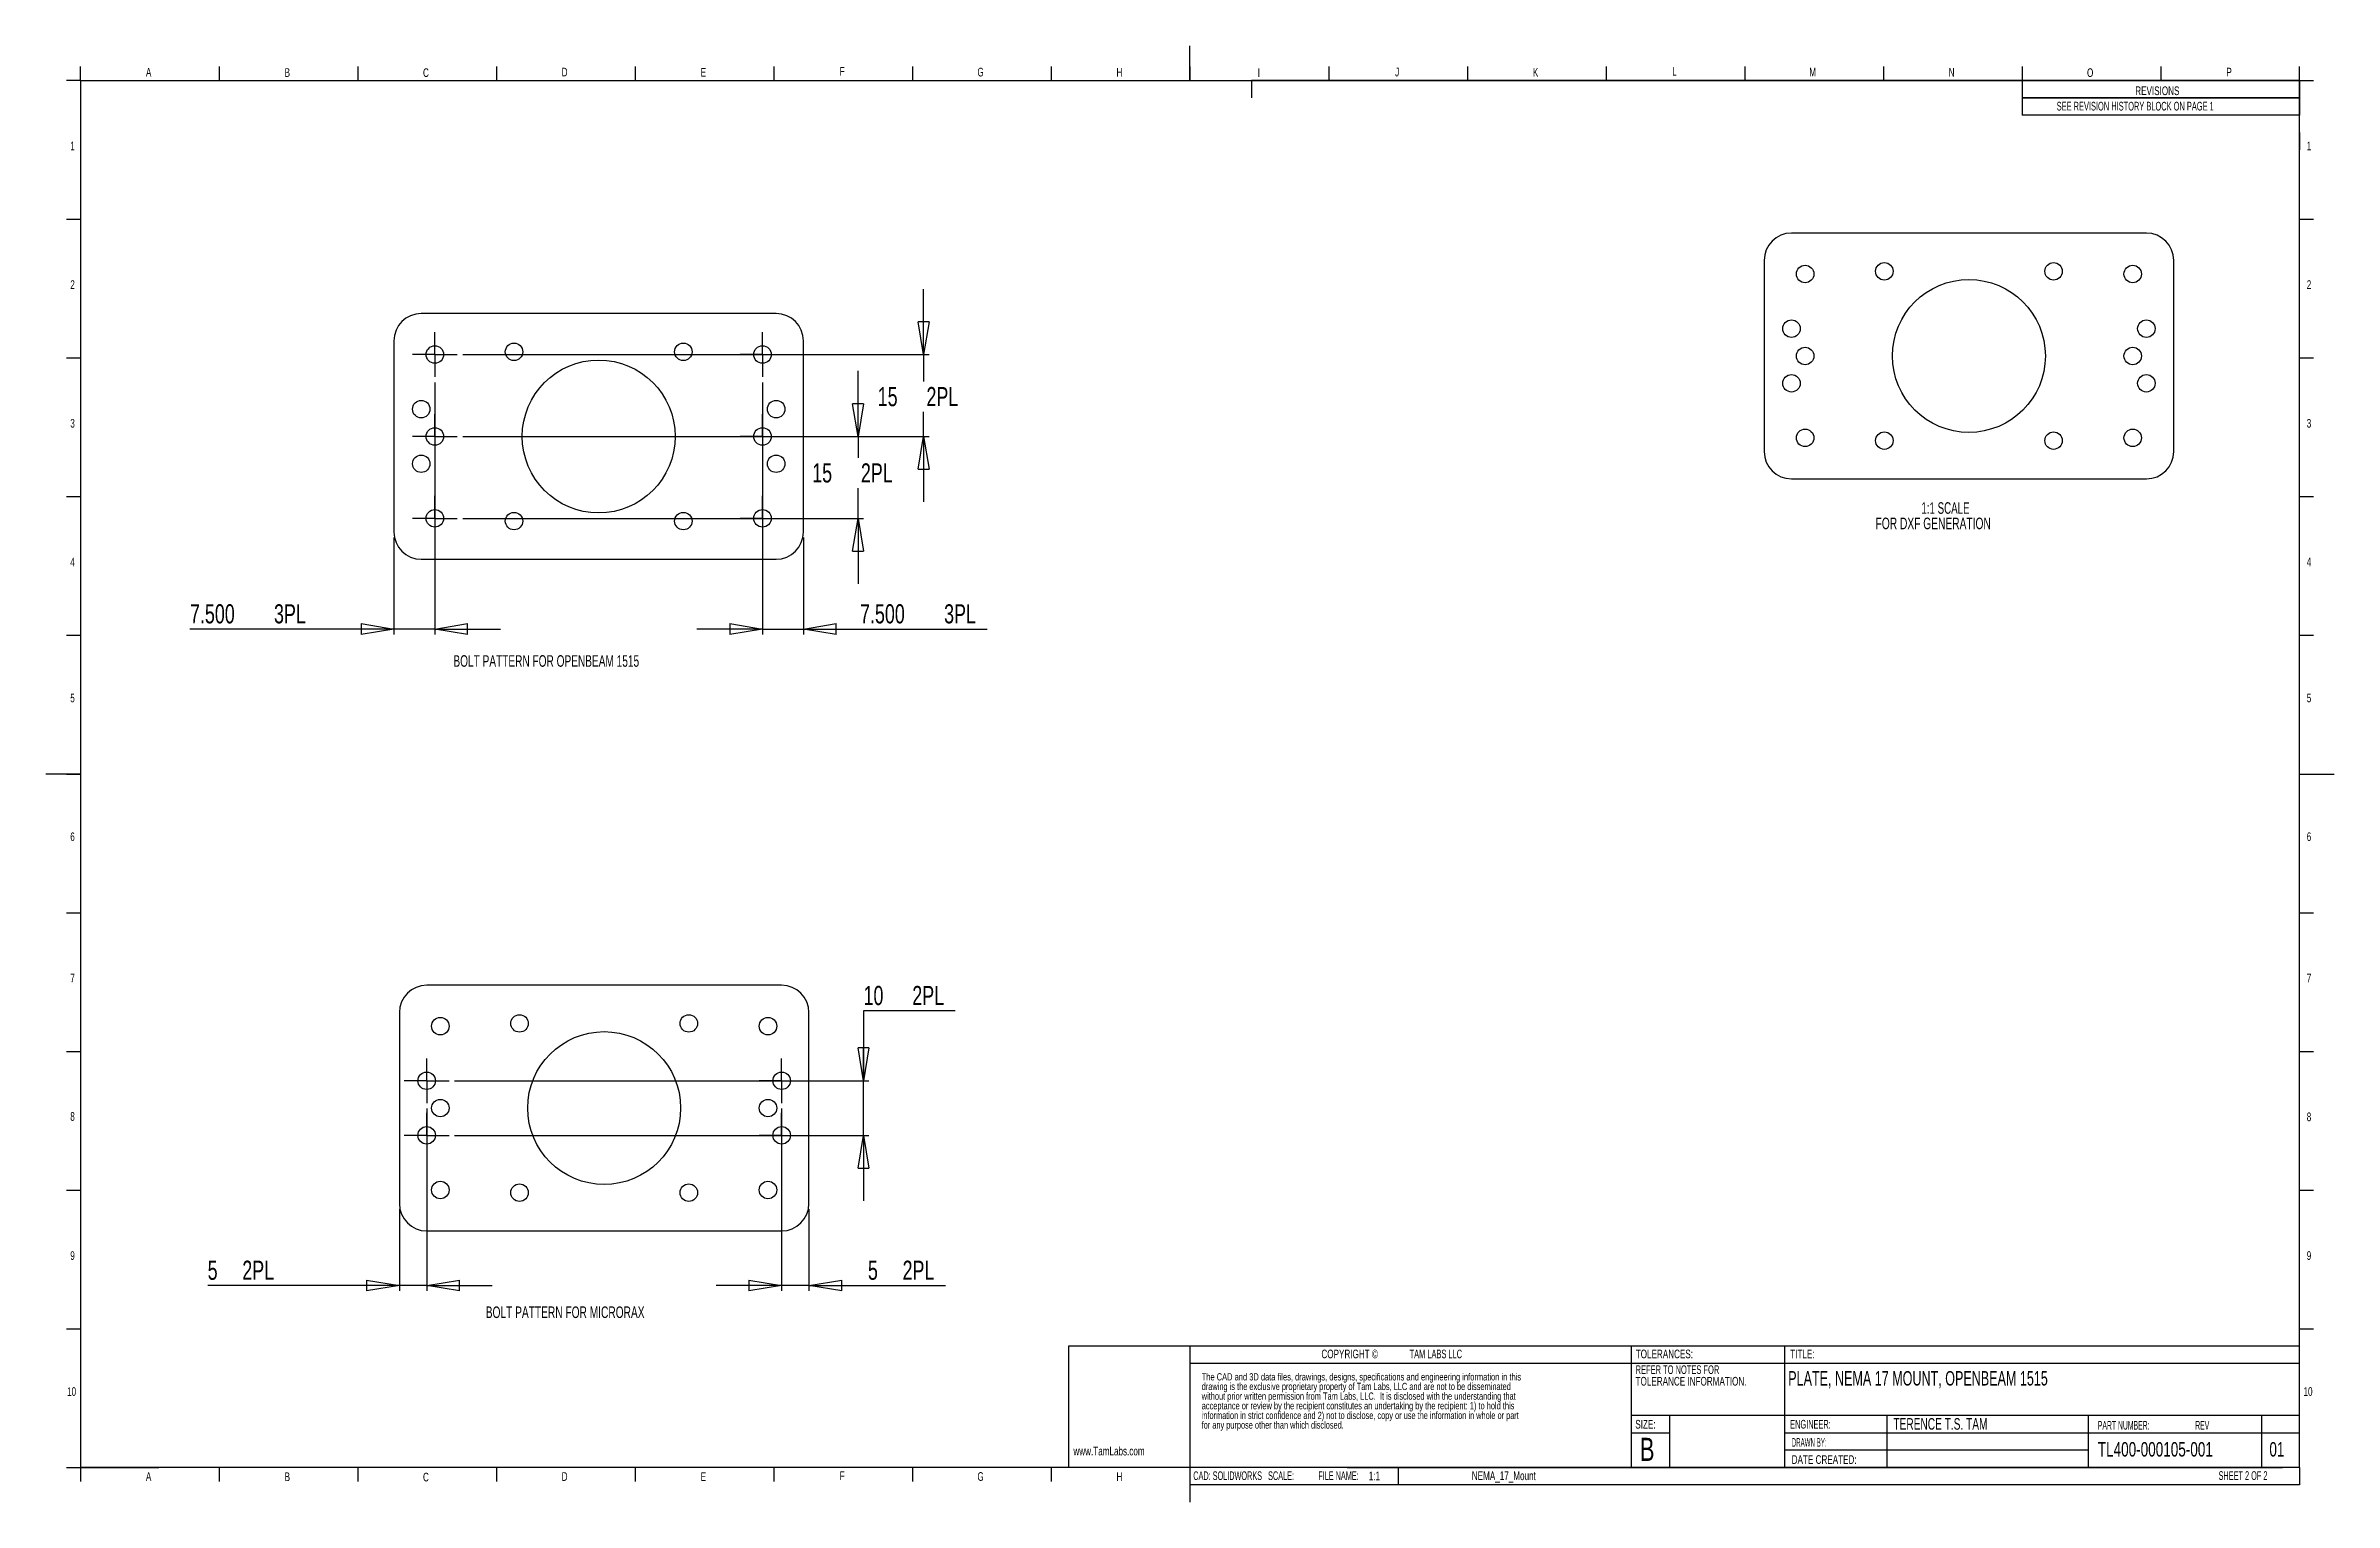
# Model space of a CAD drawing. Extents: x 6 to 425, y 6 to 273.
import ezdxf
from ezdxf.enums import TextEntityAlignment as Align

# ---------------------------------------------------------------- set-up
doc = ezdxf.new("R2010")
doc.units = 0
doc.layers.get('0').update_dxf_attribs({"linetype": 'CONTINUOUS'})
doc.dimstyles.new('SLDDIMSTYLE0', dxfattribs={"dimtxt": 3.5, "dimasz": 6, "dimexe": 0, "dimexo": 0.0625, "dimgap": 0.875, "dimtad": 0, "dimtih": 1, "dimtoh": 1, "dimrnd": 1e-09, "dimzin": 4, "dimblk1": 'CLOSED', "dimblk2": 'CLOSED', "dimsah": 1, "dimcen": 0.09, "dimazin": 3, "dimtfac": 1, "dimtmove": 0, "dimatfit": 3})
doc.dimstyles.new('SLDDIMSTYLE1', dxfattribs={"dimtxt": 3.5, "dimasz": 6, "dimexe": 0, "dimexo": 0.0625, "dimgap": 0.875, "dimtad": 0, "dimtih": 1, "dimtoh": 1, "dimrnd": 1e-09, "dimzin": 12, "dimblk1": 'CLOSED', "dimblk2": 'CLOSED', "dimsah": 1, "dimcen": 0.09, "dimazin": 3, "dimtfac": 1, "dimtmove": 0, "dimatfit": 3})
doc.dimstyles.new('SLDDIMSTYLE2', dxfattribs={"dimtxt": 3.5, "dimasz": 6, "dimexe": 0, "dimexo": 0.0625, "dimgap": 0.875, "dimtad": 1, "dimrnd": 1e-09, "dimzin": 12, "dimblk1": 'CLOSED', "dimblk2": 'CLOSED', "dimsah": 1, "dimcen": 0.09, "dimazin": 3, "dimtfac": 1, "dimtmove": 0, "dimatfit": 3})

# ---------------------------------------------------------------- blocks, each defined once
blk = doc.blocks.new('SW_NOTE_0')
at = {"color": 0, "linetype": 'CONTINUOUS'}
for s, width, p in [('REFER TO NOTES FOR ', 0.626316, (0, 0)), ('TOLERANCE INFORMATION.', 0.7, (0, -2.12))]:
    blk.add_text(s, height=1.5875, dxfattribs=dict(at, width=width)).set_placement(p, align=Align.BOTTOM_LEFT)
blk = doc.blocks.new('SW_NOTE_1')
at = {"color": 0, "linetype": 'CONTINUOUS'}
for s, height, width, p in [('REVISIONS', 1.587, 0.7, (0, 0)), ('SEE REVISION HISTORY BLOCK ON PAGE 1', 1.5875, 0.641667, (-14.39, -2.82))]:
    blk.add_text(s, height=height, dxfattribs=dict(at, width=width)).set_placement(p, align=Align.BOTTOM_LEFT)
blk = doc.blocks.new('SW_NOTE_2')
at = {"color": 0, "linetype": 'CONTINUOUS'}
for s, width, p in [('COPYRIGHT ©', 0.7, (0, 0)), ('TAM LABS LLC', 0.641667, (16.15, 0))]:
    blk.add_text(s, height=1.5875, dxfattribs=dict(at, width=width)).set_placement(p, align=Align.BOTTOM_LEFT)
blk = doc.blocks.new('SW_NOTE_3')
at = {"color": 0, "linetype": 'CONTINUOUS'}
for s, height, width, p in [('The CAD and 3D data files, drawings, designs, specifications and engineering information in this ', 1.3229, 0.649485, (0, 0)), ('drawing is the exclusive proprietary property of Tam Labs, LLC and are not to be disseminated ', 1.3229, 0.640426, (0, -1.76)), ('without prior written permission from Tam Labs, LLC.  It is disclosed with the understanding that ', 1.3229, 0.642857, (0, -3.53)), ('acceptance or review by the recipient constitutes an undertaking by the recipient: 1) to hold this ', 1.3229, 0.643434, (0, -5.29)), ('for any purpose other than which disclosed.  ', 1.3229, 0.637778, (0, -8.82)), ('information in strict confidence and 2) not to disclose, copy or use the information in whole or part ', 1.32292, 0.638235, (0, -7.06))]:
    blk.add_text(s, height=height, dxfattribs=dict(at, width=width)).set_placement(p, align=Align.BOTTOM_LEFT)
blk = doc.blocks.new('SW_NOTE_4')
at = {"color": 0, "linetype": 'CONTINUOUS'}
for s, height, width, p in [('1:1 SCALE ', 2.117, 0.63, (0, 0)), ('FOR DXF GENERATION', 2.1167, 0.661111, (-8.39, -2.82))]:
    blk.add_text(s, height=height, dxfattribs=dict(at, width=width)).set_placement(p, align=Align.BOTTOM_LEFT)
blk = doc.blocks.new('_CLOSED')
at = {"color": 0, "linetype": 'BYBLOCK'}
for p, q in [((-1, 0.166667), (0, 0)), ((-1, 0.166667), (-1, -0.166667)), ((0, 0), (-1, -0.166667)), ((0, 0), (-1, 0))]:
    blk.add_line(p, q, dxfattribs=at)
blk = doc.blocks.new('_D')
at = {"color": 7, "linetype": 'CONTINUOUS'}
for p, q in [((77.61, 211.41), (77.61, 165.23)), ((70.11, 183.01), (70.11, 165.23)), ((70.11, 166.23), (32.76, 166.23)), ((77.61, 166.23), (70.11, 166.23)), ((77.61, 166.23), (89.61, 166.23))]:
    blk.add_line(p, q, dxfattribs=at)
at = {"color": 7, "linetype": 'CONTINUOUS', "xscale": 6, "yscale": 6}
blk.add_blockref('_CLOSED', (70.11, 166.23, -1.4), dxfattribs=at)
at = {"color": 7, "linetype": 'CONTINUOUS', "xscale": 6, "yscale": 6, "rotation": 180}
blk.add_blockref('_CLOSED', (77.61, 166.23, -1.4), dxfattribs=at)
at = {"color": 7, "linetype": 'CONTINUOUS', "width": 0.7}
for s, p in [('7.500', (32.76, 166.23, -1.4)), (' 3PL', (47.24, 166.23, -1.4))]:
    blk.add_text(s, height=3.5, dxfattribs=at).set_placement(p, align=Align.BOTTOM_LEFT)
blk = doc.blocks.new('_D_1')
at = {"color": 7, "linetype": 'CONTINUOUS'}
for p, q in [((137.61, 211.41), (137.61, 165.23)), ((145.11, 183.01), (145.11, 165.23)), ((137.61, 166.23), (125.61, 166.23)), ((137.61, 166.23), (145.11, 166.23)), ((145.11, 166.23), (178.75, 166.23))]:
    blk.add_line(p, q, dxfattribs=at)
at = {"color": 7, "linetype": 'CONTINUOUS', "xscale": 6, "yscale": 6}
blk.add_blockref('_CLOSED', (137.61, 166.23, -1.4), dxfattribs=at)
at = {"color": 7, "linetype": 'CONTINUOUS', "xscale": 6, "yscale": 6, "rotation": 180}
blk.add_blockref('_CLOSED', (145.11, 166.23, -1.4), dxfattribs=at)
at = {"color": 7, "linetype": 'CONTINUOUS', "width": 0.7}
for s, p in [('7.500', (155.47, 166.23, -1.4)), (' 3PL', (169.96, 166.23, -1.4))]:
    blk.add_text(s, height=3.5, dxfattribs=at).set_placement(p, align=Align.BOTTOM_LEFT)
blk = doc.blocks.new('_D_2')
at = {"color": 7, "linetype": 'CONTINUOUS'}
for p, q in [((155.11, 201.51), (155.11, 213.51)), ((82.71, 201.51), (156.11, 201.51)), ((155.11, 201.51), (155.11, 197.59)), ((155.11, 186.51), (155.11, 192.03)), ((82.71, 186.51), (156.11, 186.51)), ((155.11, 186.51), (155.11, 174.51))]:
    blk.add_line(p, q, dxfattribs=at)
at = {"color": 7, "linetype": 'CONTINUOUS', "xscale": 6, "yscale": 6}
for p, rotation in [((155.11, 201.51, -1.4), 270), ((155.11, 186.51, -1.4), 90)]:
    blk.add_blockref('_CLOSED', p, dxfattribs=dict(at, rotation=rotation))
at = {"color": 7, "linetype": 'CONTINUOUS', "width": 0.7}
for s, p in [('15', (146.71, 192.03, -1.4)), (' 2PL', (154.72, 192.03, -1.4))]:
    blk.add_text(s, height=3.5, dxfattribs=at).set_placement(p, align=Align.BOTTOM_LEFT)
blk = doc.blocks.new('_D_3')
at = {"color": 7, "linetype": 'CONTINUOUS'}
for p, q in [((167.11, 216.51), (167.11, 228.51)), ((82.71, 216.51), (168.11, 216.51)), ((167.11, 216.51), (167.11, 211.57)), ((167.11, 201.51), (167.11, 206.01)), ((82.71, 201.51), (168.11, 201.51)), ((167.11, 201.51), (167.11, 189.51))]:
    blk.add_line(p, q, dxfattribs=at)
at = {"color": 7, "linetype": 'CONTINUOUS', "xscale": 6, "yscale": 6}
for p, rotation in [((167.11, 216.51, -1.4), 270), ((167.11, 201.51, -1.4), 90)]:
    blk.add_blockref('_CLOSED', p, dxfattribs=dict(at, rotation=rotation))
at = {"color": 7, "linetype": 'CONTINUOUS', "width": 0.7}
for s, p in [('15', (158.71, 206.01, -1.4)), (' 2PL', (166.72, 206.01, -1.4))]:
    blk.add_text(s, height=3.5, dxfattribs=at).set_placement(p, align=Align.BOTTOM_LEFT)
blk = doc.blocks.new('SW_CENTERMARKSYMBOL_0')
at = {"color": 0, "linetype": 'CONTINUOUS'}
for p, q in [((-2.5, 0), (-4.1, 0)), ((0, 0), (-2.5, 0)), ((0, 2.5), (0, 4.1)), ((0, 0), (0, 2.5)), ((0, 0), (0, -2.5)), ((0, 0), (2.5, 0)), ((2.5, 0), (4.1, 0)), ((0, -2.5), (0, -4.1))]:
    blk.add_line(p, q, dxfattribs=at)
blk = doc.blocks.new('SW_CENTERMARKSYMBOL_1')
at = {"color": 0, "linetype": 'CONTINUOUS'}
for p, q in [((-2.5, 0), (-4.1, 0)), ((0, 0), (-2.5, 0)), ((0, 2.5), (0, 4.1)), ((0, 0), (0, 2.5)), ((0, 0), (0, -2.5)), ((0, 0), (2.5, 0)), ((2.5, 0), (4.1, 0)), ((0, -2.5), (0, -4.1))]:
    blk.add_line(p, q, dxfattribs=at)
blk = doc.blocks.new('SW_CENTERMARKSYMBOL_2')
at = {"color": 0, "linetype": 'CONTINUOUS'}
for p, q in [((-2.5, 0), (-4.1, 0)), ((0, 0), (-2.5, 0)), ((0, 2.5), (0, 4.1)), ((0, 0), (0, 2.5)), ((0, 0), (0, -2.5)), ((0, 0), (2.5, 0)), ((2.5, 0), (4.1, 0)), ((0, -2.5), (0, -4.1))]:
    blk.add_line(p, q, dxfattribs=at)
blk = doc.blocks.new('SW_CENTERMARKSYMBOL_3')
at = {"color": 0, "linetype": 'CONTINUOUS'}
for p, q in [((-2.5, 0), (-4.1, 0)), ((0, 0), (-2.5, 0)), ((0, 2.5), (0, 4.1)), ((0, 0), (0, 2.5)), ((0, 0), (0, -2.5)), ((0, 0), (2.5, 0)), ((2.5, 0), (4.1, 0)), ((0, -2.5), (0, -4.1))]:
    blk.add_line(p, q, dxfattribs=at)
blk = doc.blocks.new('SW_CENTERMARKSYMBOL_4')
at = {"color": 0, "linetype": 'CONTINUOUS'}
for p, q in [((-2.5, 0), (-4.1, 0)), ((0, 0), (-2.5, 0)), ((0, 2.5), (0, 4.1)), ((0, 0), (0, 2.5)), ((0, 0), (0, -2.5)), ((0, 0), (2.5, 0)), ((2.5, 0), (4.1, 0)), ((0, -2.5), (0, -4.1))]:
    blk.add_line(p, q, dxfattribs=at)
blk = doc.blocks.new('SW_CENTERMARKSYMBOL_5')
at = {"color": 0, "linetype": 'CONTINUOUS'}
for p, q in [((-2.5, 0), (-4.1, 0)), ((0, 0), (-2.5, 0)), ((0, 2.5), (0, 4.1)), ((0, 0), (0, 2.5)), ((0, 0), (0, -2.5)), ((0, 0), (2.5, 0)), ((2.5, 0), (4.1, 0)), ((0, -2.5), (0, -4.1))]:
    blk.add_line(p, q, dxfattribs=at)
blk = doc.blocks.new('_D_4')
at = {"color": 7, "linetype": 'CONTINUOUS'}
for p, q in [((76.11, 78.43), (76.11, 45.03)), ((71.11, 60.03), (71.11, 45.03)), ((71.11, 46.03), (36, 46.03)), ((76.11, 46.03), (71.11, 46.03)), ((76.11, 46.03), (88.11, 46.03))]:
    blk.add_line(p, q, dxfattribs=at)
at = {"color": 7, "linetype": 'CONTINUOUS', "xscale": 6, "yscale": 6}
blk.add_blockref('_CLOSED', (71.11, 46.03, -1.4), dxfattribs=at)
at = {"color": 7, "linetype": 'CONTINUOUS', "xscale": 6, "yscale": 6, "rotation": 180}
blk.add_blockref('_CLOSED', (76.11, 46.03, -1.4), dxfattribs=at)
at = {"color": 7, "linetype": 'CONTINUOUS', "width": 0.7}
for s, p in [('5', (36, 46.03, -1.4)), (' 2PL', (41.43, 46.03, -1.4))]:
    blk.add_text(s, height=3.5, dxfattribs=at).set_placement(p, align=Align.BOTTOM_LEFT)
blk = doc.blocks.new('_D_5')
at = {"color": 7, "linetype": 'CONTINUOUS'}
for p, q in [((141.11, 78.43), (141.11, 45.03)), ((146.11, 60.03), (146.11, 45.03)), ((141.11, 46.03), (129.11, 46.03)), ((146.11, 46.03), (141.11, 46.03)), ((146.11, 46.03), (171.15, 46.03))]:
    blk.add_line(p, q, dxfattribs=at)
at = {"color": 7, "linetype": 'CONTINUOUS', "xscale": 6, "yscale": 6}
blk.add_blockref('_CLOSED', (141.11, 46.03, -1.4), dxfattribs=at)
at = {"color": 7, "linetype": 'CONTINUOUS', "xscale": 6, "yscale": 6, "rotation": 180}
blk.add_blockref('_CLOSED', (146.11, 46.03, -1.4), dxfattribs=at)
at = {"color": 7, "linetype": 'CONTINUOUS', "width": 0.7}
for s, p in [('5', (156.92, 46.03, -1.4)), (' 2PL', (162.35, 46.03, -1.4))]:
    blk.add_text(s, height=3.5, dxfattribs=at).set_placement(p, align=Align.BOTTOM_LEFT)
blk = doc.blocks.new('_D_6')
at = {"color": 7, "linetype": 'CONTINUOUS'}
for p, q in [((172.92, 96.34), (156.11, 96.34)), ((156.11, 96.34), (156.11, 83.53)), ((81.21, 83.53), (157.11, 83.53)), ((156.11, 73.53), (156.11, 83.53)), ((81.21, 73.53), (157.11, 73.53)), ((156.11, 73.53), (156.11, 61.53))]:
    blk.add_line(p, q, dxfattribs=at)
at = {"color": 7, "linetype": 'CONTINUOUS', "xscale": 6, "yscale": 6}
for p, rotation in [((156.11, 83.53, -1.4), 270), ((156.11, 73.53, -1.4), 90)]:
    blk.add_blockref('_CLOSED', p, dxfattribs=dict(at, rotation=rotation))
at = {"color": 7, "linetype": 'CONTINUOUS', "width": 0.7}
for s, p in [('10', (156.11, 96.34, -1.4)), (' 2PL', (164.13, 96.34, -1.4))]:
    blk.add_text(s, height=3.5, dxfattribs=at).set_placement(p, align=Align.BOTTOM_LEFT)
blk = doc.blocks.new('SW_CENTERMARKSYMBOL_6')
at = {"color": 0, "linetype": 'CONTINUOUS'}
for p, q in [((-2.5, 0), (-4.1, 0)), ((0, 0), (-2.5, 0)), ((0, 2.5), (0, 4.1)), ((0, 0), (0, 2.5)), ((0, 0), (0, -2.5)), ((0, 0), (2.5, 0)), ((2.5, 0), (4.1, 0)), ((0, -2.5), (0, -4.1))]:
    blk.add_line(p, q, dxfattribs=at)
blk = doc.blocks.new('SW_CENTERMARKSYMBOL_7')
at = {"color": 0, "linetype": 'CONTINUOUS'}
for p, q in [((-2.5, 0), (-4.1, 0)), ((0, 0), (-2.5, 0)), ((0, 2.5), (0, 4.1)), ((0, 0), (0, 2.5)), ((0, 0), (0, -2.5)), ((0, 0), (2.5, 0)), ((2.5, 0), (4.1, 0)), ((0, -2.5), (0, -4.1))]:
    blk.add_line(p, q, dxfattribs=at)
blk = doc.blocks.new('SW_CENTERMARKSYMBOL_8')
at = {"color": 0, "linetype": 'CONTINUOUS'}
for p, q in [((-2.5, 0), (-4.1, 0)), ((0, 0), (-2.5, 0)), ((0, 2.5), (0, 4.1)), ((0, 0), (0, 2.5)), ((0, 0), (0, -2.5)), ((0, 0), (2.5, 0)), ((2.5, 0), (4.1, 0)), ((0, -2.5), (0, -4.1))]:
    blk.add_line(p, q, dxfattribs=at)
blk = doc.blocks.new('SW_CENTERMARKSYMBOL_9')
at = {"color": 0, "linetype": 'CONTINUOUS'}
for p, q in [((-2.5, 0), (-4.1, 0)), ((0, 0), (-2.5, 0)), ((0, 2.5), (0, 4.1)), ((0, 0), (0, 2.5)), ((0, 0), (0, -2.5)), ((0, 0), (2.5, 0)), ((2.5, 0), (4.1, 0)), ((0, -2.5), (0, -4.1))]:
    blk.add_line(p, q, dxfattribs=at)

msp = doc.modelspace()

# ---------------------------------------------------------------- linework, layer by layer
at = {"color": 7, "linetype": 'CONTINUOUS'}
for p, q in [((215.9, 266.7), (215.9, 273.05)), ((12.7, 266.7), (12.7, 269.24)), ((38.1, 269.24), (38.1, 266.7)), ((63.5, 269.24), (63.5, 266.7)), ((88.9, 269.24), (88.9, 266.7)), ((114.3, 269.24), (114.3, 266.7)), ((139.7, 269.24), (139.7, 266.7)), ((165.1, 269.24), (165.1, 266.7)), ((190.5, 269.24), (190.5, 266.7)), ((215.9, 269.24), (215.9, 266.7)), ((241.3, 269.24), (241.3, 266.7)), ((266.7, 269.24), (266.7, 266.7)), ((292.1, 269.24), (292.1, 266.7)), ((317.5, 269.24), (317.5, 266.7)), ((342.9, 269.24), (342.9, 266.7)), ((368.3, 269.24), (368.3, 266.7)), ((393.7, 269.24), (393.7, 266.7)), ((419.1, 266.7), (419.1, 269.24)), ((12.7, 266.7), (10.16, 266.7)), ((12.7, 266.7), (419.1, 266.7)), ((12.7, 266.7), (12.7, 12.7)), ((419.1, 266.7), (227.162, 266.7)), ((227.162, 266.7), (227.162, 263.525)), ((419.1, 266.7), (368.3, 266.7)), ((368.3, 266.7), (368.3, 260.35)), ((419.1, 12.7), (419.1, 266.7)), ((419.1, 266.7), (419.1, 263.525)), ((419.1, 266.7), (419.1, 260.35)), ((419.1, 266.7), (421.64, 266.7)), ((419.1, 263.525), (368.3, 263.525)), ((368.3, 263.525), (419.1, 263.525)), ((419.1, 260.35), (368.3, 260.35)), ((419.1, 263.525), (419.1, 260.35)), ((419.1, 257.175), (419.1, 254)), ((10.16, 241.3), (12.7, 241.3)), ((419.1, 241.3), (421.64, 241.3)), ((391.049, 238.749), (326.049, 238.749)), ((321.049, 233.749), (321.049, 198.749)), ((396.049, 198.749), (396.049, 233.749)), ((140.111, 224.01), (75.111, 224.01)), ((70.111, 219.01), (70.111, 184.01)), ((145.111, 184.01), (145.111, 219.01)), ((10.16, 215.9), (12.7, 215.9)), ((419.1, 215.9), (421.64, 215.9)), ((326.049, 193.749), (391.049, 193.749)), ((10.16, 190.5), (12.7, 190.5)), ((419.1, 190.5), (421.64, 190.5)), ((75.111, 179.01), (140.111, 179.01)), ((10.16, 165.1), (12.7, 165.1)), ((419.1, 165.1), (421.64, 165.1)), ((12.7, 139.7), (6.35, 139.7)), ((10.16, 139.7), (12.7, 139.7)), ((419.1, 139.7), (421.64, 139.7)), ((419.1, 139.7), (425.45, 139.7)), ((10.16, 114.3), (12.7, 114.3)), ((419.1, 114.3), (421.64, 114.3)), ((141.113, 101.026), (76.113, 101.026)), ((71.113, 96.026), (71.113, 61.026)), ((146.113, 61.026), (146.113, 96.026)), ((10.16, 88.9), (12.7, 88.9)), ((419.1, 88.9), (421.64, 88.9)), ((10.16, 63.5), (12.7, 63.5)), ((419.1, 63.5), (421.64, 63.5)), ((76.113, 56.026), (141.113, 56.026)), ((10.16, 38.1), (12.7, 38.1)), ((419.1, 12.7), (419.1, 38.1)), ((419.1, 38.1), (421.64, 38.1)), ((215.9, 34.925), (193.675, 34.925)), ((193.675, 34.925), (193.675, 12.7)), ((215.9, 34.925), (215.9, 12.7)), ((419.1, 34.925), (215.9, 34.925)), ((215.9, 34.925), (215.9, 12.7)), ((296.712, 34.925), (296.712, 12.7)), ((324.794, 34.925), (324.794, 12.7)), ((296.712, 31.75), (215.9, 31.75)), ((419.1, 31.75), (296.712, 31.75)), ((419.1, 22.225), (296.712, 22.225)), ((303.697, 22.225), (303.697, 12.7)), ((343.506, 22.225), (343.506, 12.7)), ((380.365, 22.225), (380.365, 12.7)), ((412.115, 22.225), (412.115, 12.7)), ((296.712, 19.05), (303.697, 19.05)), ((324.794, 19.05), (419.1, 19.05)), ((10.16, 12.7), (27.084, 12.7)), ((200.201, 12.7), (12.7, 12.7)), ((12.7, 12.7), (12.7, 10.16)), ((38.1, 12.7), (38.1, 10.16)), ((63.5, 12.7), (63.5, 10.16)), ((88.9, 12.7), (88.9, 10.16)), ((114.3, 12.7), (114.3, 10.16)), ((139.7, 12.7), (139.7, 10.16)), ((165.1, 12.7), (165.1, 10.16)), ((190.5, 12.7), (190.5, 10.16)), ((215.9, 12.7), (193.675, 12.7)), ((419.1, 12.7), (200.201, 12.7)), ((215.9, 12.7), (215.9, 9.525)), ((215.9, 12.7), (215.9, 10.16)), ((215.9, 12.7), (215.9, 6.35)), ((419.1, 12.7), (244.7, 12.7)), ((330.2, 12.7), (244.7, 12.7)), ((244.7, 12.7), (330.2, 12.7)), ((330.2, 12.7), (244.7, 12.7)), ((251.05, 12.7), (244.7, 12.7)), ((254, 12.7), (254, 9.525)), ((274.32, 12.7), (317.529, 12.7)), ((317.53, 12.7), (339.755, 12.7)), ((380.365, 15.875), (324.794, 15.875)), ((368.3, 12.7), (330.2, 12.7)), ((339.725, 12.7), (415.957, 12.7)), ((419.1, 12.7), (368.3, 12.7)), ((419.1, 12.7), (419.1, 9.525)), ((419.1, 9.525), (215.9, 9.525))]:
    msp.add_line(p, q, dxfattribs=at)
for centre, radius in [((328.549, 231.249), 1.6), ((343.049, 231.749), 1.6), ((374.049, 231.749), 1.6), ((388.549, 231.249), 1.6), ((358.549, 216.249), 14), ((326.049, 221.249), 1.6), ((391.049, 221.249), 1.6), ((77.611, 216.51), 1.6), ((92.111, 217.01), 1.6), ((123.111, 217.01), 1.6), ((137.611, 216.51), 1.6), ((107.611, 201.51), 14), ((328.549, 216.249), 1.6), ((388.549, 216.249), 1.6), ((326.049, 211.249), 1.6), ((391.049, 211.249), 1.6), ((75.111, 206.51), 1.6), ((140.111, 206.51), 1.6), ((77.611, 201.51), 1.6), ((137.611, 201.51), 1.6), ((328.549, 201.249), 1.6), ((343.049, 200.749), 1.6), ((374.049, 200.749), 1.6), ((388.549, 201.249), 1.6), ((75.111, 196.51), 1.6), ((140.111, 196.51), 1.6), ((77.611, 186.51), 1.6), ((92.111, 186.01), 1.6), ((123.111, 186.01), 1.6), ((137.611, 186.51), 1.6), ((78.613, 93.526), 1.6), ((93.113, 94.026), 1.6), ((108.613, 78.526), 14), ((124.113, 94.026), 1.6), ((138.613, 93.526), 1.6), ((76.113, 83.526), 1.6), ((141.113, 83.526), 1.6), ((78.613, 78.526), 1.6), ((138.613, 78.526), 1.6), ((76.113, 73.526), 1.6), ((141.113, 73.526), 1.6), ((78.613, 63.526), 1.6), ((93.113, 63.026), 1.6), ((124.113, 63.026), 1.6), ((138.613, 63.526), 1.6)]:
    msp.add_circle(centre, radius, dxfattribs=at)
for centre, start, end in [((326.049, 233.749), 90, 180), ((391.049, 233.749), 0, 90), ((75.111, 219.01), 90, 180), ((140.111, 219.01), 0, 90), ((326.049, 198.749), 180, 270), ((391.049, 198.749), 270, 0), ((75.111, 184.01), 180, 270), ((140.111, 184.01), 270, 0), ((76.113, 96.026), 90, 180), ((141.113, 96.026), 0, 90), ((76.113, 61.026), 180, 270), ((141.113, 61.026), 270, 0)]:
    msp.add_arc(centre, 5, start, end, dxfattribs=at)

# ---------------------------------------------------------------- block references
for name, p in [('SW_NOTE_1', (389.011, 263.542)), ('SW_CENTERMARKSYMBOL_0', (77.611, 216.51)), ('SW_CENTERMARKSYMBOL_3', (137.611, 216.51)), ('SW_CENTERMARKSYMBOL_1', (77.611, 201.51)), ('SW_CENTERMARKSYMBOL_4', (137.611, 201.51)), ('SW_CENTERMARKSYMBOL_2', (77.611, 186.51)), ('SW_CENTERMARKSYMBOL_5', (137.611, 186.51)), ('SW_NOTE_4', (349.844, 186.714)), ('SW_CENTERMARKSYMBOL_6', (76.113, 83.526)), ('SW_CENTERMARKSYMBOL_8', (141.113, 83.526)), ('SW_CENTERMARKSYMBOL_7', (76.113, 73.526)), ('SW_CENTERMARKSYMBOL_9', (141.113, 73.526)), ('SW_NOTE_2', (239.967, 32.232)), ('SW_NOTE_3', (218.04, 28.253)), ('SW_NOTE_0', (297.505, 29.355))]:
    msp.add_blockref(name, p, dxfattribs=at)

# ---------------------------------------------------------------- texts
for s, height, width, p in [('A', 1.587, 0.7, (24.693, 266.936)), ('B', 1.587, 0.7, (50.094, 266.886)), ('C', 1.587, 0.7, (75.436, 266.863)), ('D', 1.587, 0.7, (100.836, 266.964)), ('E', 1.587, 0.7, (126.294, 266.914)), ('F', 1.587, 0.7, (151.753, 267.116)), ('G', 1.587, 0.7, (176.975, 266.964)), ('H', 1.587, 0.7, (202.434, 266.914)), ('I', 1.587, 0.7, (228.305, 266.863)), ('J', 1.587, 0.7, (253.469, 266.964)), ('K', 1.587, 0.7, (278.693, 266.914)), ('L', 1.587, 0.7, (304.211, 267.116)), ('M', 1.587, 0.7, (329.317, 266.964)), ('N', 1.587, 0.7, (354.834, 266.914)), ('O', 1.587, 0.7, (380.175, 266.863)), ('P', 1.587, 0.7, (405.693, 266.964)), ('1', 1.587, 0.7, (10.841, 253.449)), ('1', 1.587, 0.7, (420.416, 253.449)), ('2', 1.587, 0.7, (10.841, 228.049)), ('2', 1.587, 0.7, (420.416, 228.049)), ('3', 1.587, 0.7, (10.841, 202.649)), ('3', 1.587, 0.7, (420.416, 202.649)), ('4', 1.587, 0.7, (10.841, 177.249)), ('4', 1.587, 0.7, (420.416, 177.249)), ('BOLT PATTERN FOR OPENBEAM 1515', 2.11667, 0.653333, (81.004, 158.701)), ('5', 1.587, 0.7, (10.841, 152.354)), ('5', 1.587, 0.7, (420.416, 152.354)), ('6', 1.587, 0.7, (10.841, 126.954)), ('6', 1.587, 0.7, (420.416, 126.954)), ('7', 1.587, 0.7, (10.841, 101.049)), ('7', 1.587, 0.7, (420.416, 101.049)), ('8', 1.587, 0.7, (10.841, 75.724)), ('8', 1.587, 0.7, (420.416, 75.649)), ('9', 1.587, 0.7, (10.841, 50.249)), ('9', 1.587, 0.7, (420.416, 50.249)), ('BOLT PATTERN FOR MICRORAX', 2.11667, 0.658, (86.928, 39.446)), ('TOLERANCES:', 1.5875, 0.7, (297.532, 32.232)), ('TITLE:', 1.5875, 0.7, (325.819, 32.232)), ('PLATE, NEMA 17 MOUNT, OPENBEAM 1515', 2.64583, 0.65, (325.455, 26.926)), ('10', 1.5875, 0.7, (10.251, 25.354)), ('10', 1.5875, 0.7, (419.826, 25.354)), ('SIZE:', 1.5875, 0.7, (297.45, 19.361)), (' ENGINEER: ', 1.5875, 0.636364, (325.442, 19.361)), ('TERENCE T.S. TAM', 2.11667, 0.65625, (344.716, 18.999)), ('PART NUMBER:                        REV ', 1.5875, 0.4725, (382.156, 19.161)), ('B', 4.233, 0.7, (298.318, 12.644)), ('DRAWN BY:                            ', 1.5875, 0.425676, (326.093, 16.031)), ('TL400-000105-001', 2.64583, 0.7, (382.156, 13.92)), ('01', 2.6458, 0.7, (413.574, 13.92)), ('www.TamLabs.com', 1.5875, 0.7, (194.549, 14.447)), ('DATE CREATED:', 1.5875, 0.7, (326.093, 12.892)), ('A', 1.587, 0.7, (24.693, 9.789)), ('B', 1.587, 0.7, (50.094, 9.739)), ('C', 1.587, 0.7, (75.436, 9.688)), ('D', 1.587, 0.7, (100.836, 9.789)), ('E', 1.587, 0.7, (126.294, 9.739)), ('F', 1.587, 0.7, (151.753, 9.941)), ('G', 1.587, 0.7, (176.975, 9.789)), ('H', 1.587, 0.7, (202.434, 9.739)), ('CAD: SOLIDWORKS   SCALE:            FILE NAME:            ', 1.5875, 0.525, (216.505, 9.938)), ('1:1', 1.5875, 0.7, (248.637, 9.909)), ('NEMA_17_Mount', 1.5875, 0.7, (267.509, 9.926)), ('SHEET 2 OF 2', 1.5875, 0.6125, (404.264, 9.966))]:
    msp.add_text(s, height=height, dxfattribs=dict(at, width=width)).set_placement(p, align=Align.BOTTOM_LEFT)

# ---------------------------------------------------------------- dimensions: what is measured, and where the dimension line sits
for base, p1, p2, picture, middle in [((167.111, 201.51), (81.711, 216.51), (81.711, 201.51), '_D_3', (167.111, 208.791)), ((155.111, 201.51), (81.711, 186.51), (81.711, 201.51), '_D_2', (155.111, 194.809)), ((156.113, 83.526), (80.213, 73.526), (80.213, 83.526), '_D_6', (156.113, 99.118))]:
    dim = msp.add_linear_dim(base=base, p1=p1, p2=p2, angle=90, text='<> 2PL', dimstyle='SLDDIMSTYLE1', dxfattribs=at)
    dim.commit()
    dim.dimension.update_dxf_attribs({"geometry": picture, "text_midpoint": middle, "dimtype": 160})
for base, p1, p2, text, dimstyle, picture, middle in [((70.111, 169.01), (77.611, 212.41), (70.111, 184.01), '<> 3PL', 'SLDDIMSTYLE0', '_D', (44.394, 169.01)), ((145.111, 169.01), (137.611, 212.41), (145.111, 184.01), '<> 3PL', 'SLDDIMSTYLE0', '_D_1', (167.111, 169.01)), ((71.113, 46.026), (76.113, 79.426), (71.113, 61.026), '<> 2PL', 'SLDDIMSTYLE2', '_D_4', (43.113, 46.026)), ((141.113, 46.026), (146.113, 61.026), (141.113, 79.426), '<> 2PL', 'SLDDIMSTYLE2', '_D_5', (164.034, 46.026))]:
    dim = msp.add_linear_dim(base=base, p1=p1, p2=p2, text=text, dimstyle=dimstyle, dxfattribs=at)
    dim.commit()
    dim.dimension.update_dxf_attribs({"geometry": picture, "text_midpoint": middle, "dimtype": 160})

doc.saveas('drawing.dxf')
